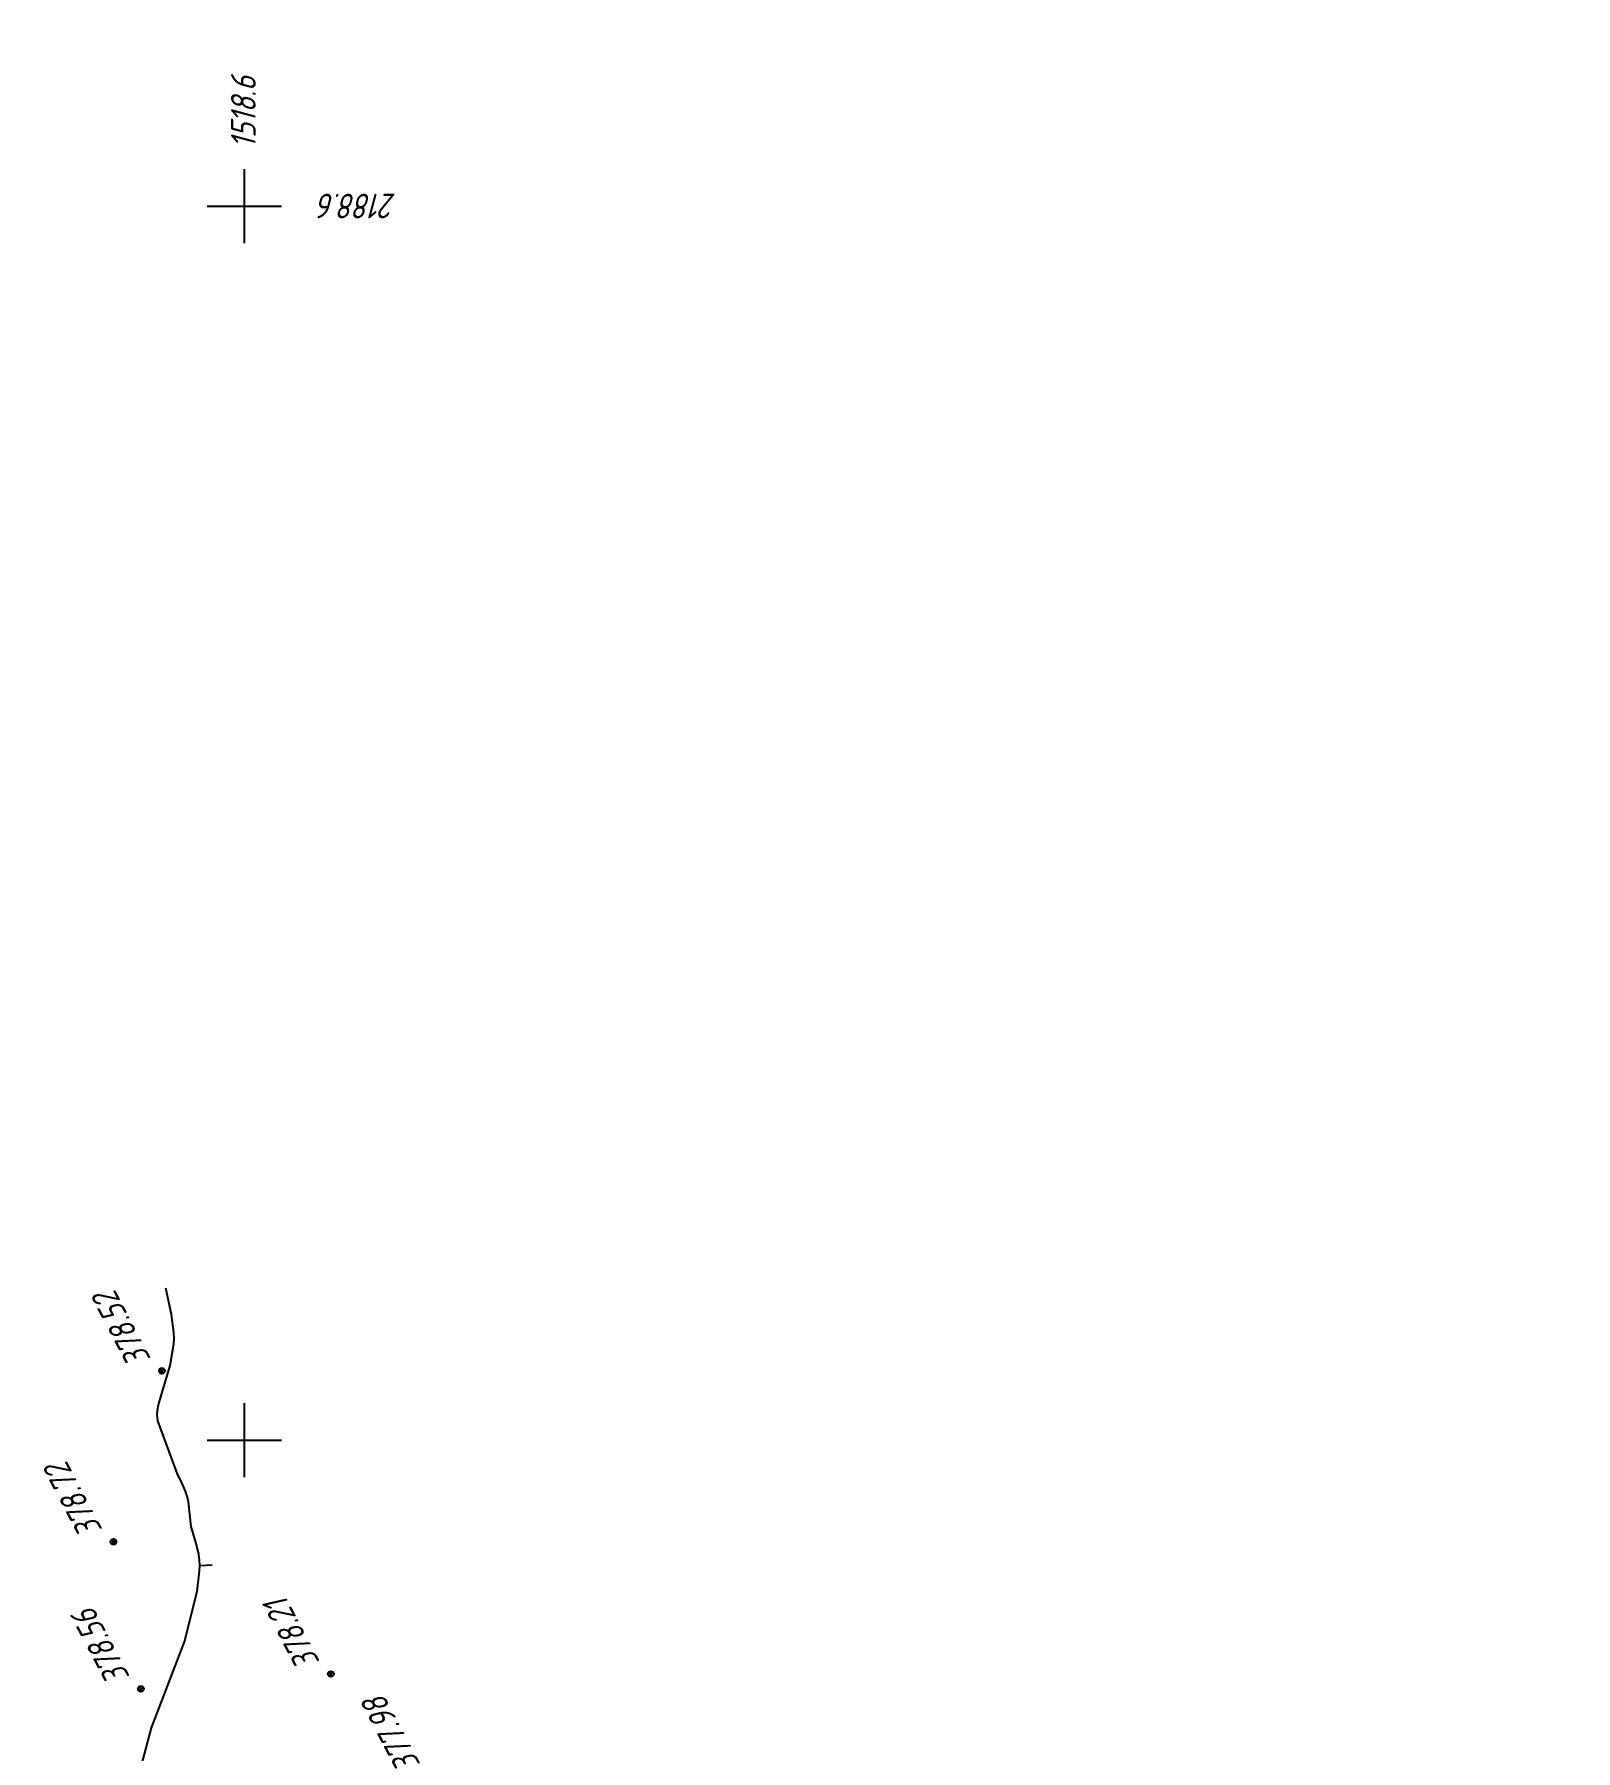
# Model space of a CAD drawing. Extents: x 1518325 to 1519424, y 2186901 to 2188655.
# Drawn here: x 1518566 to 1518815.7, y 2188349.7 to 2188627.8 of the extents above; entities that cross this region are included whole.
import ezdxf

# ---------------------------------------------------------------- set-up
doc = ezdxf.new("R2010")
doc.units = 0
for name, color, linetype, lineweight in [('ИИ_ГЕОСЕТКА_025', 3, 'Continuous', 25), ('ИИ_ОТМЕТКА_025', 7, 'Continuous', 25), ('ИИ_РАЗМЕР_025', 7, 'Continuous', 25), ('ИИ_РЕЛЬЕФ_025', 34, 'Continuous', 25)]:
    doc.layers.add(name, color=color, linetype=linetype, lineweight=lineweight)
doc.styles.add('VNIPISIMPLEXCUR', font='simplex.shx', dxfattribs={"width": 0.8, "oblique": 15})
doc.dimstyles.new('ИИ-2000-м-dm$2', dxfattribs={"dimscale": 2, "dimtxt": 2.5, "dimasz": 2.5, "dimexe": 1.25, "dimexo": 0, "dimgap": 1, "dimtad": 2, "dimtoh": 1, "dimzin": 1, "dimdsep": 46, "dimtxsty": 'VNIPISIMPLEXCUR', "dimcen": 2.5, "dimaunit": 1, "dimazin": 0, "dimtfac": 1, "dimtmove": 1, "dimatfit": 2, "dimfxl": 1, "dimarcsym": 0})

# ---------------------------------------------------------------- blocks, each defined once
blk = doc.blocks.new('ИИ053296')
at = {"color": 0, "linetype": 'Continuous', "lineweight": 25}
blk.add_lwpolyline([(0, 0), (1, 0)], dxfattribs=at)
blk = doc.blocks.new('ИИ05012')
at = {"color": 0, "linetype": 'Continuous', "lineweight": 25, "flags": 128}
for points in [[(0, 3), (0, -3)], [(-3, 0), (3, 0)]]:
    blk.add_lwpolyline(points, dxfattribs=at)
blk = doc.blocks.new('PICKET')
at = {"color": 0, "linetype": 'Continuous', "lineweight": 25}
for p, q in [((-0.23, 0), (0.23, 0)), ((0, 0.23), (0, -0.23))]:
    blk.add_line(p, q, dxfattribs=at)
blk.add_circle((0, 0), 0.23, dxfattribs=at)
at = {"color": 0, "linetype": 'Continuous', "style": 'VNIPISIMPLEXCUR', "oblique": 15, "width": 0.8}
blk.add_attdef('OTMETKA', (1.25, 0.3), '', height=2, dxfattribs=at)
at = {"color": 8, "linetype": 'Continuous', "style": 'VNIPISIMPLEXCUR', "oblique": 15, "width": 0.8, "flags": 1}
blk.add_attdef('NOMER', (1.25, -2.7), '', height=2, dxfattribs=at)
blk = doc.blocks.new('*D54')
at = {"layer": 'Defpoints', "color": 0, "transparency": 16777216}
for p in [(1518412.38, 2188627.85), (1518818.43, 2187967.48), (1518780.69, 2187955.9), (1518760.91, 2187937.21), (1519297.92, 2186946.83)]:
    blk.add_point(p, dxfattribs=at)
at = {"layer": 'ИИ_РАЗМЕР_025', "color": 0, "lineweight": -2, "transparency": 16777216}
for p, q in [((1518777.92, 2187969.12), (1518771.87, 2187980.6)), ((1518777.22, 2187957.5), (1518777.92, 2187969.12))]:
    blk.add_line(p, q, dxfattribs=at)
blk.add_arc((1518772.88, 2187943.51), 14.65, 43.4519, 102.0835, dxfattribs=at)
at = {"layer": 'ИИ_РАЗМЕР_025', "color": 0, "transparency": 16777216}
for points in [[(1518770.04, 2187957.2), (1518769.59, 2187958.46), (1518766.06, 2187956.47)], [(1518784.06, 2187953.97), (1518782.97, 2187953.19), (1518785.84, 2187950.33)]]:
    blk.add_solid(points, dxfattribs=at)
at = {"layer": 'ИИ_РАЗМЕР_025', "color": 0, "transparency": 16777216, "insert": (1518770.55, 2187973.71), "char_height": 4, "attachment_point": 5, "rotation": 117.7798, "style": 'VNIPISIMPLEXCUR'}
blk.add_mtext("90°1'", dxfattribs=at)
blk = doc.blocks.new('*D55')
at = {"layer": 'Defpoints', "color": 0, "transparency": 16777216}
for p in [(1518412.38, 2188627.85), (1518814.13, 2187903.06), (1518791.07, 2187895.12), (1518786.56, 2187888.53), (1519297.92, 2186946.83)]:
    blk.add_point(p, dxfattribs=at)
at = {"layer": 'ИИ_РАЗМЕР_025', "color": 0, "lineweight": -2, "transparency": 16777216}
for p, q in [((1518788.1, 2187902.13), (1518782.05, 2187913.61)), ((1518791.4, 2187897.04), (1518788.1, 2187902.13))]:
    blk.add_line(p, q, dxfattribs=at)
blk.add_arc((1518798.52, 2187894.83), 7.46, 148.8919, 176.6782, dxfattribs=at)
at = {"layer": 'ИИ_РАЗМЕР_025', "color": 0, "transparency": 16777216}
for points in [[(1518791.68, 2187899.17), (1518792.6, 2187898.2), (1518795.05, 2187901.43)], [(1518791.73, 2187895.41), (1518790.43, 2187895.12), (1518791.93, 2187891.36)]]:
    blk.add_solid(points, dxfattribs=at)
at = {"layer": 'ИИ_РАЗМЕР_025', "color": 0, "transparency": 16777216, "insert": (1518780.73, 2187906.71), "char_height": 4, "attachment_point": 5, "rotation": 117.7798, "style": 'VNIPISIMPLEXCUR'}
blk.add_mtext("90°1'", dxfattribs=at)

msp = doc.modelspace()

# ---------------------------------------------------------------- linework, layer by layer
at = {"layer": 'ИИ_РЕЛЬЕФ_025', "elevation": 378.5}
msp.add_lwpolyline([(1518581.375, 2188339.946), (1518584.97, 2188353.36), (1518590.312, 2188367.304), (1518592.369, 2188375.452), (1518592.747, 2188378.82), (1518592.785, 2188379.667), (1518592.755, 2188380.52), (1518592.634, 2188381.427), (1518592.191, 2188383.259), (1518591.402, 2188386.016), (1518590.966, 2188389.974), (1518590.76, 2188390.899), (1518590.496, 2188391.692), (1518589.822, 2188393.183), (1518589.116, 2188394.653), (1518586.011, 2188403.128), (1518585.867, 2188404.046), (1518585.925, 2188404.84), (1518586.1, 2188405.725), (1518587.961, 2188412.084), (1518588.56, 2188415.614), (1518588.618, 2188416.475), (1518588.583, 2188417.455), (1518588.194, 2188420.327), (1518587.266, 2188424.597)], dxfattribs=at)

# ---------------------------------------------------------------- block references
at = {"layer": 'ИИ_ГЕОСЕТКА_025', "xscale": 2, "yscale": 2, "zscale": 2}
for p in [(1518600, 2188600), (1518600, 2188400)]:
    msp.add_blockref('ИИ05012', p, dxfattribs=at)
at = {"layer": 'ИИ_ОТМЕТКА_025', "xscale": 2, "yscale": 2, "zscale": 2, "rotation": 117.7797222222222}
for p, values in [((1518586.66, 2188411.203, 378.52), {'OTMETKA': '378.52'}), ((1518578.8, 2188383.52, 378.72), {'OTMETKA': '378.72'}), ((1518583.24, 2188359.66, 378.56), {'OTMETKA': '378.56'}), ((1518614.02, 2188362.09, 378.21), {'OTMETKA': '378.21'})]:
    msp.add_blockref('PICKET', p, dxfattribs=at).add_auto_attribs(values)
at = {"layer": 'ИИ_ОТМЕТКА_025'}
ref = msp.add_blockref('PICKET', (1518626.76, 2188344.64, 377.98), dxfattribs=dict(at, xscale=2, yscale=2, zscale=2, rotation=117.7797222222222))
ref.add_attrib('OTMETKA', '377.98', (1518628.63, 2188347.414, 377.98), dxfattribs={"layer": '0', "color": 0, "linetype": 'Continuous', "height": 4, "rotation": 117.77972, "style": 'VNIPISIMPLEXCUR', "oblique": 15, "width": 0.8})
at = {"layer": 'ИИ_РЕЛЬЕФ_025', "xscale": 2, "yscale": 2, "zscale": 2, "rotation": 2.813433495918369}
msp.add_blockref('ИИ053296', (1518592.785, 2188379.667, 378.5), dxfattribs=at)

# ---------------------------------------------------------------- texts
at = {"layer": 'ИИ_ГЕОСЕТКА_025', "color": 7, "style": 'VNIPISIMPLEXCUR', "oblique": 15, "width": 0.8}
for s, rotation, p in [('1518.6', 90, (1518601.852, 2188609.383)), ('2188.6', 180, (1518624.592, 2188602.021))]:
    msp.add_text(s, height=4, rotation=rotation, dxfattribs=at).set_placement(p)

# ---------------------------------------------------------------- dimensions: what is measured, and where the dimension line sits
at = {"layer": 'ИИ_РАЗМЕР_025'}
for base, line1, line2, picture, middle in [((1518780.695, 2187955.898), ((1518760.909, 2187937.208), (1518818.429, 2187967.478)), ((1519297.92, 2186946.834), (1518412.378, 2188627.85)), '*D54', (1518770.553, 2187973.705)), ((1518791.072, 2187895.122), ((1519297.92, 2186946.834), (1518412.378, 2188627.85)), ((1518814.129, 2187903.058), (1518786.559, 2187888.528)), '*D55', (1518780.731, 2187906.714))]:
    dim = msp.add_angular_dim_2l(base=base, line1=line1, line2=line2, dimstyle='ИИ-2000-м-dm$2', override={"dimtxt": 2, "dimasz": 2, "dimzin": 0}, dxfattribs=at)
    dim.commit()
    dim.dimension.update_dxf_attribs({"geometry": picture, "text_midpoint": middle, "dimtype": 162})

doc.saveas('drawing.dxf')
